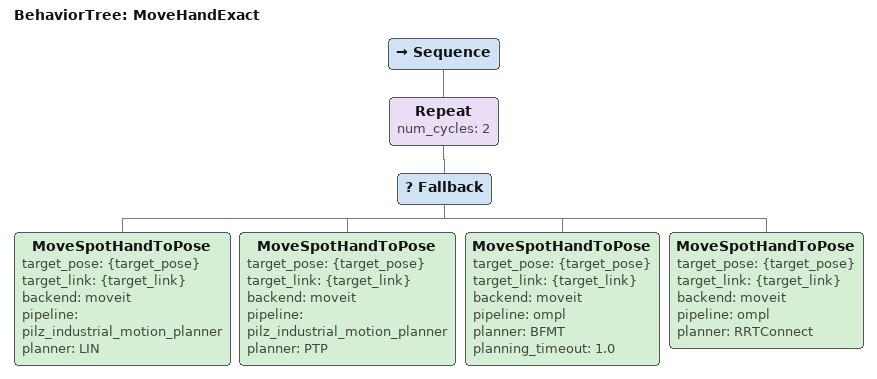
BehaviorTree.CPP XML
<root BTCPP_format="4">

    <!-- Ports: -->
    <!-- target_pose (input): geometry_msgs::msg::PoseStamped::SharedPtr -->
    <!-- target_link (input): std::string -->
    <BehaviorTree ID="MoveHandExact">
        <Sequence>
            <Repeat num_cycles="2">
                <Fallback>
                    <MoveSpotHandToPose target_pose="{target_pose}" target_link="{target_link}" backend="moveit" pipeline="pilz_industrial_motion_planner" planner="LIN"/>
                    <MoveSpotHandToPose target_pose="{target_pose}" target_link="{target_link}" backend="moveit" pipeline="pilz_industrial_motion_planner" planner="PTP"/>
                    <MoveSpotHandToPose target_pose="{target_pose}" target_link="{target_link}" backend="moveit" pipeline="ompl" planner="BFMT" planning_timeout="1.0"/>
                    <MoveSpotHandToPose target_pose="{target_pose}" target_link="{target_link}" backend="moveit" pipeline="ompl" planner="RRTConnect"/>
                </Fallback>
            </Repeat>
        </Sequence>
    </BehaviorTree>

</root>
